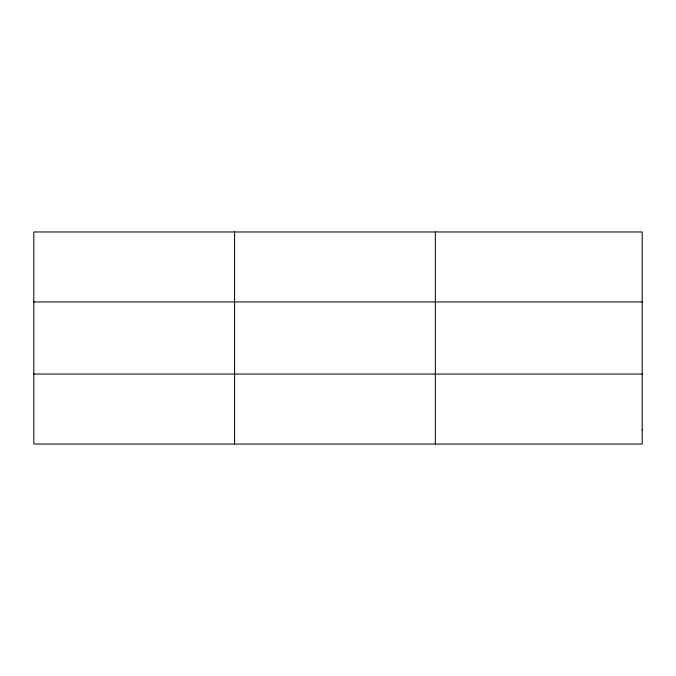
<?xml version="1.0" encoding="UTF-8"?>
<svg xmlns="http://www.w3.org/2000/svg" width="676" height="676" viewBox="0 0 676 676"><rect width="100%" height="100%" fill="white"/><g stroke="black" fill="none" stroke-linecap="round" stroke-linejoin="round"><path stroke-width="1.01" d="M234.572 444.031L234.572 231.969M435.344 444.031L435.344 231.969M33.8 301.952L642.2 301.952M33.8 374.048L642.2 374.048M642.2 430.037L642.2 444.031L33.8 444.031L33.8 231.969L642.2 231.969L642.2 430.037"/></g></svg>
